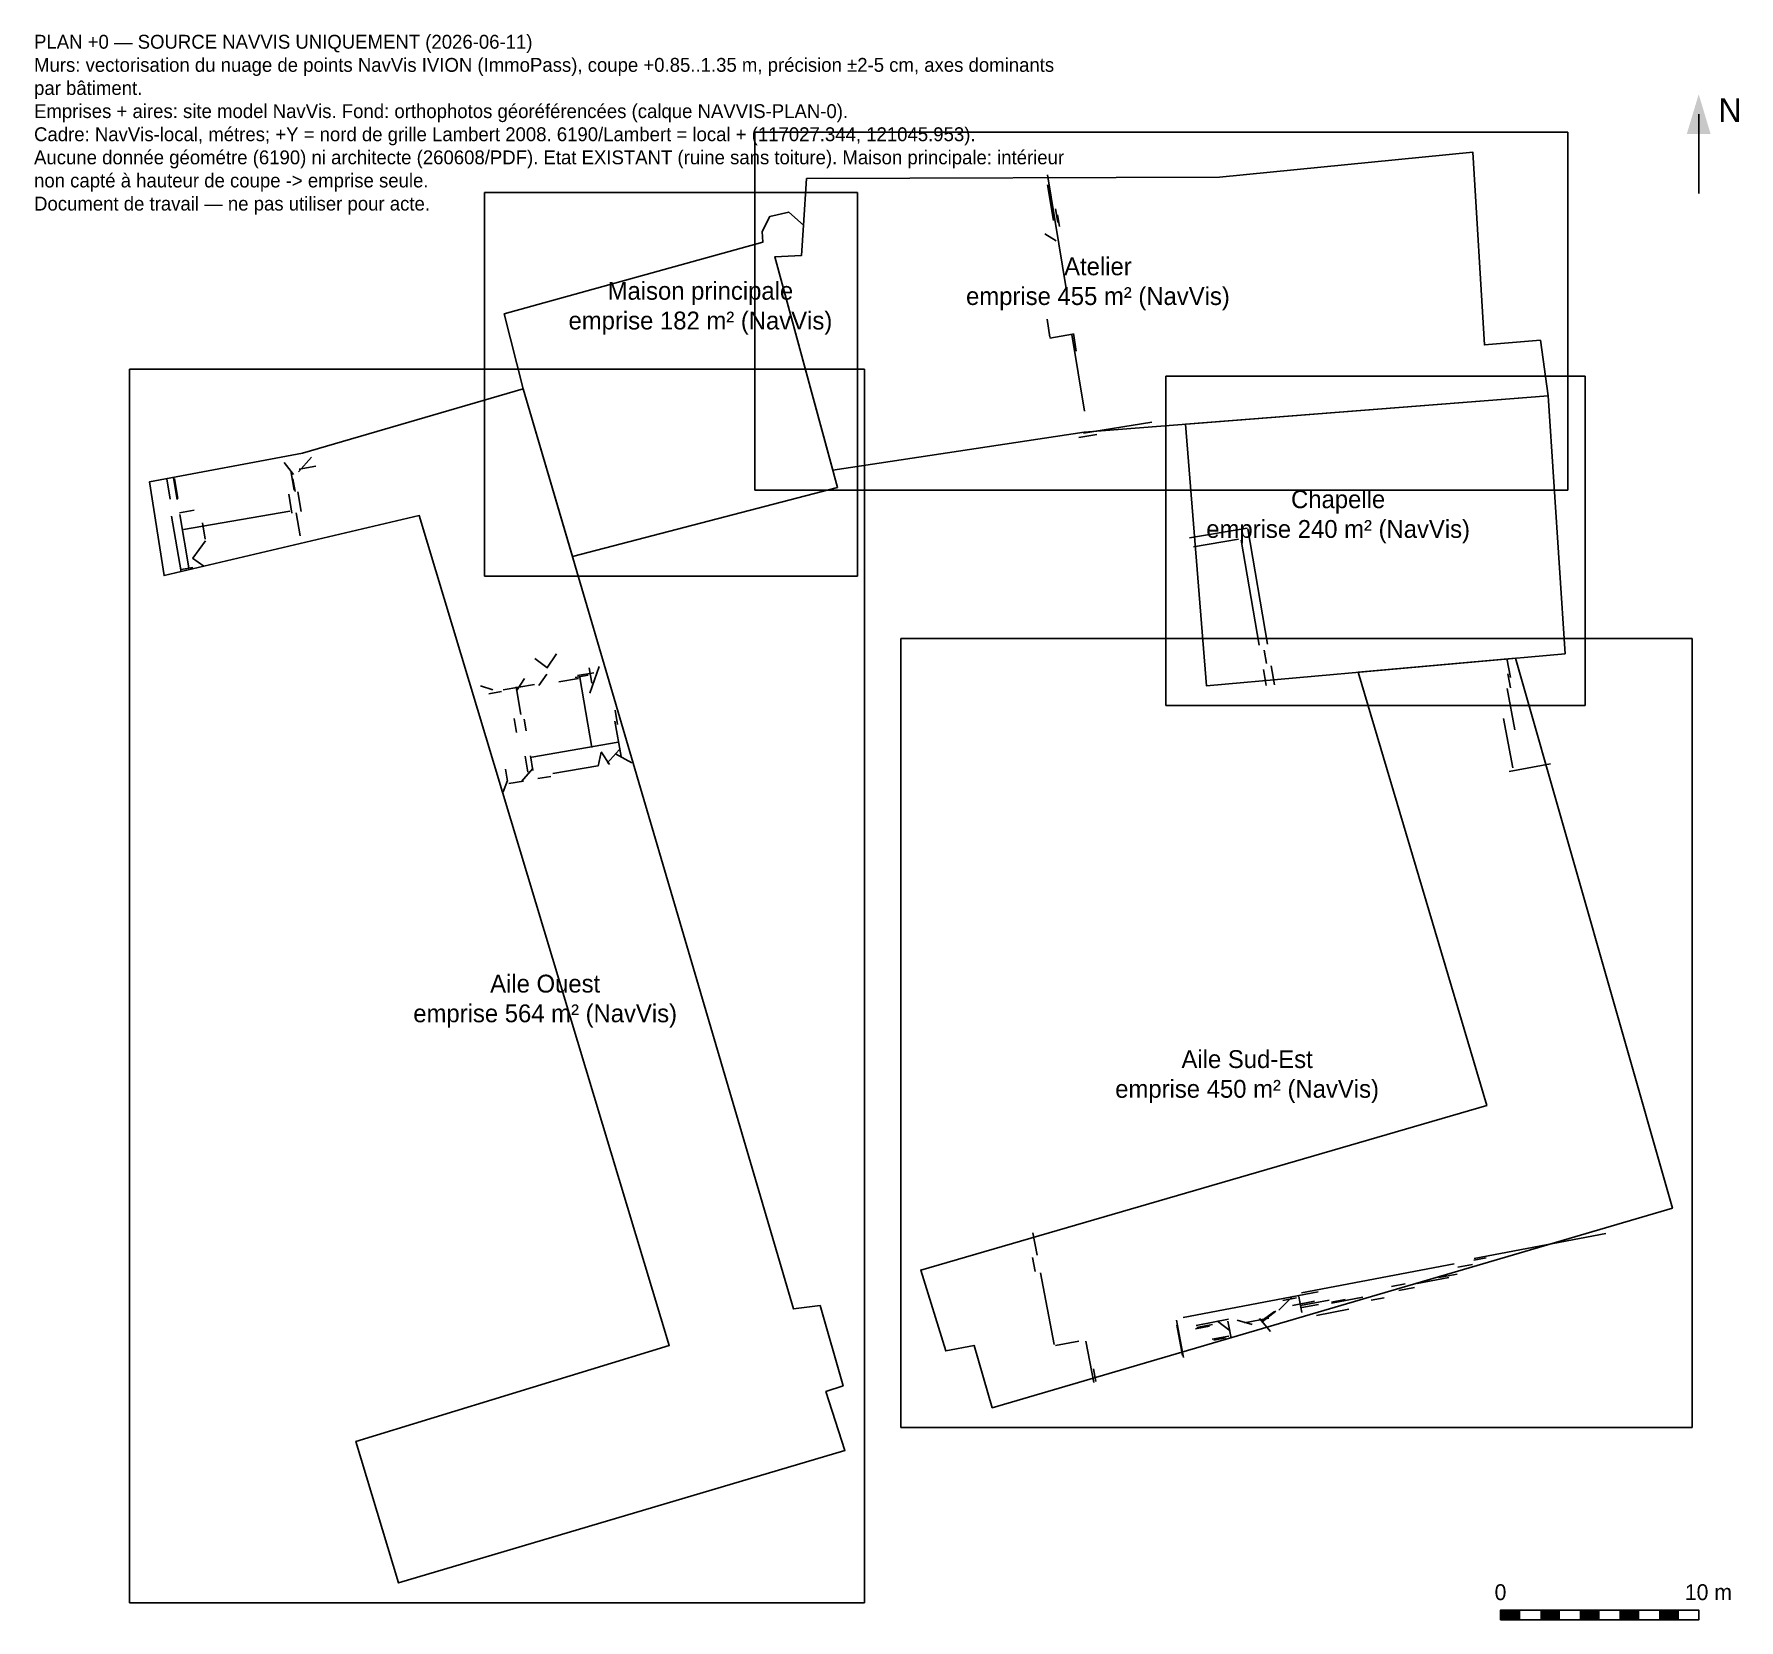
# Model space of a CAD drawing. Header units: metres. Extents: x -48 to 38, y -50 to 30.
import ezdxf

# ---------------------------------------------------------------- set-up
doc = ezdxf.new("R2010")
doc.units = ezdxf.units.M
for name, color, linetype in [('NAVVIS-EMPRISE', 5, 'Continuous'), ('NAVVIS-LABELS', 5, 'Continuous'), ('NAVVIS-MURS-0', 7, 'Continuous'), ('NAVVIS-PLAN-0', 7, 'Continuous'), ('NOTES', 7, 'Continuous'), ('REPERES', 7, 'Continuous')]:
    doc.layers.add(name, color=color, linetype=linetype)
picture_1 = doc.add_image_def('image1.png', size_in_pixel=(1632, 2740))
picture_2 = doc.add_image_def('image2.png', size_in_pixel=(2796, 2789))
picture_3 = doc.add_image_def('image3.png', size_in_pixel=(2790, 1229))
picture_4 = doc.add_image_def('image4.png', size_in_pixel=(2116, 1663))
picture_5 = doc.add_image_def('image5.png', size_in_pixel=(1883, 1937))

msp = doc.modelspace()

# ---------------------------------------------------------------- linework, layer by layer
at = {"layer": 'NAVVIS-EMPRISE'}
for points in [[(-9.023, 22.755), (-9.171, 20.393), (-9.272, 18.865), (-10.623, 18.802), (-7.693, 8.02), (4.997, 9.946), (28.397, 11.776), (28.011, 14.585), (25.189, 14.353), (24.594, 24.08), (11.824, 22.818), (-9.023, 22.755)], [(-24.275, 15.923), (-23.32, 12.128), (-20.838, 3.677), (-7.456, 7.149), (-10.623, 18.802), (-9.272, 18.865), (-9.171, 20.393), (-9.916, 21.05), (-10.876, 20.823), (-11.254, 20.077), (-11.229, 19.534), (-24.275, 15.923)], [(-23.32, 12.128), (-9.68, -34.305), (-8.338, -34.138), (-7.179, -38.18), (-8.041, -38.477), (-7.087, -41.452), (-29.618, -48.129), (-31.758, -40.995), (-15.945, -36.15), (-28.567, 5.738), (-41.437, 2.706), (-42.18, 7.432), (-34.452, 8.888), (-23.32, 12.128)], [(10.103, 10.345), (11.16, -2.849), (29.261, -1.24), (28.397, 11.776), (10.103, 10.345)], [(18.817, -2.169), (25.303, -24.031), (-3.254, -32.34), (-1.994, -36.421), (-0.562, -36.143), (0.347, -39.29), (34.675, -29.215), (26.752, -1.463), (18.817, -2.169)]]:
    msp.add_lwpolyline(points, close=True, dxfattribs=at)
at = {"layer": 'NAVVIS-MURS-0'}
for p, q in [((3.435, 20.631), (3.142, 22.429)), ((4.078, 17.201), (3.145, 22.927)), ((3.656, 20.532), (3.544, 21.22)), ((3.749, 20.329), (3.652, 20.923)), ((3.575, 19.601), (3, 19.951)), ((3.261, 14.748), (3.114, 15.653)), ((3.251, 14.698), (4.399, 14.885)), ((5.002, 11.011), (4.373, 14.869)), ((4.593, 14.035), (4.448, 14.927)), ((4.951, 9.895), (8.399, 10.457)), ((4.725, 9.677), (5.626, 9.824)), ((-34.655, 7.94), (-34.005, 8.69)), ((-34.905, 7.815), (-35.38, 8.415)), ((-34.883, 7.014), (-35.051, 7.991)), ((-34.624, 8.084), (-33.786, 8.228)), ((-41.13, 6.569), (-41.305, 7.586)), ((-40.778, 6.54), (-40.966, 7.634)), ((-40.742, 6.592), (-40.918, 7.613)), ((-34.825, 6.945), (-34.935, 7.585)), ((-34.524, 5.941), (-34.696, 6.942)), ((-34.987, 5.864), (-35.149, 6.812)), ((-40.577, 2.898), (-41.06, 5.707)), ((-40.656, 5.877), (-39.928, 6.003)), ((-40.187, 3.097), (-40.65, 5.791)), ((-40.451, 5.042), (-35.088, 5.964)), ((-39.359, 4.539), (-39.501, 5.366)), ((-34.567, 4.708), (-34.768, 5.872)), ((-39.98, 3.59), (-39.355, 4.465)), ((10.309, 4.605), (13.209, 5.104)), ((10.508, 4.159), (12.781, 4.549)), ((13.827, -0.806), (12.915, 4.501)), ((14.243, -0.753), (13.242, 5.072)), ((-39.43, 3.19), (-40.005, 3.59)), ((-40.577, 3.014), (-39.983, 3.116)), ((-22.13, -1.935), (-22.73, -1.485)), ((-22.13, -1.96), (-21.63, -1.235)), ((14.194, -1.732), (14.077, -1.051)), ((26.505, -2.43), (26.323, -1.473)), ((-23.655, -3.11), (-23.255, -2.485)), ((-22.53, -2.835), (-22.13, -2.26)), ((-21.526, -2.65), (-20.531, -2.479)), ((-20.691, -2.436), (-20.041, -2.324)), ((-20.578, -2.343), (-19.756, -2.202)), ((-19.862, -5.961), (-20.468, -2.433)), ((-19.85, -2.726), (-19.985, -1.944)), ((-19.955, -3.235), (-19.48, -1.885)), ((14.175, -2.836), (14.037, -2.029)), ((14.595, -2.803), (14.432, -1.851)), ((26.507, -2.958), (26.371, -2.245)), ((-24.855, -3.06), (-25.48, -2.86)), ((-25.051, -3.256), (-24.407, -3.145)), ((-24.33, -3.061), (-22.744, -2.789)), ((-23.435, -4.307), (-23.675, -2.913)), ((26.722, -5.082), (26.327, -2.998)), ((-18.556, -4.805), (-18.679, -4.09)), ((-23.657, -5.21), (-23.777, -4.513)), ((-23.169, -5.133), (-23.271, -4.538)), ((-18.381, -6.431), (-18.688, -4.644)), ((26.624, -6.992), (26.153, -4.511)), ((-22.881, -6.454), (-18.533, -5.707)), ((-23.086, -7.211), (-23.224, -6.409)), ((-22.825, -7.134), (-22.954, -6.385)), ((-19.53, -6.91), (-19.38, -6.21)), ((-18.955, -6.835), (-19.38, -6.185)), ((-19.08, -6.76), (-18.48, -6.085)), ((-17.83, -6.735), (-18.655, -6.285)), ((26.433, -7.187), (28.52, -6.791)), ((-24.33, -8.21), (-24.105, -7.635)), ((-24.115, -7.662), (-24.219, -7.058)), ((-24.047, -7.79), (-23.307, -7.663)), ((-23.405, -7.685), (-22.83, -7.035)), ((-22.573, -7.537), (-21.918, -7.425)), ((-21.827, -7.278), (-19.554, -6.887)), ((2.615, -31.589), (2.401, -30.462)), ((24.673, -31.761), (31.321, -30.499)), ((2.518, -32.413), (2.385, -31.715)), ((24.657, -31.843), (25.278, -31.725)), ((3.47, -36.093), (2.786, -32.489)), ((15.951, -33.496), (23.667, -32.031)), ((22.892, -32.721), (23.818, -32.545)), ((23.849, -32.203), (24.581, -32.064)), ((9.98, -34.743), (16.796, -33.45)), ((20.506, -33.174), (21.185, -33.045)), ((20.864, -33.367), (21.664, -33.215)), ((21.794, -33.017), (23.398, -32.712)), ((14.814, -34.364), (15.514, -33.664)), ((15.018, -33.879), (15.7, -33.75)), ((15.499, -34.124), (16.609, -33.914)), ((15.978, -34.48), (15.825, -33.673)), ((15.898, -34.136), (17.354, -33.86)), ((15.979, -34.238), (16.813, -34.079)), ((16.707, -34.632), (18.346, -34.321)), ((17.462, -33.956), (18.161, -33.823)), ((17.463, -34.012), (19.043, -33.712)), ((19.468, -33.865), (20.135, -33.738)), ((10.004, -36.749), (9.649, -34.879)), ((9.959, -36.652), (9.669, -35.126)), ((10.609, -35.314), (11.312, -35.18)), ((10.633, -35.136), (12.278, -34.824)), ((10.674, -35.245), (11.47, -35.094)), ((12.364, -35.414), (11.714, -34.914)), ((12.409, -35.786), (12.244, -34.917)), ((13.464, -35.089), (12.714, -34.864)), ((13.087, -35.003), (14.315, -34.769)), ((14.389, -35.439), (13.839, -34.789)), ((13.914, -34.914), (14.589, -34.439)), ((13.964, -34.964), (14.664, -34.414)), ((3.541, -36.152), (4.712, -35.929)), ((5.475, -38.025), (5.077, -35.928)), ((11.456, -35.831), (12.296, -35.672)), ((11.531, -35.883), (12.122, -35.77)), ((5.575, -37.974), (5.453, -37.329))]:
    msp.add_line(p, q, dxfattribs=at)
at = {"layer": 'REPERES'}
msp.add_lwpolyline([(36, 22), (36, 26)], dxfattribs=at)
msp.add_lwpolyline([(26, -50), (36, -50), (36, -49.5), (26, -49.5)], close=True, dxfattribs=at)
for points in [[(35.4, 25), (36.6, 25), (36, 27)], [(26, -50), (27, -50), (26, -49.5), (27, -49.5)], [(28, -50), (29, -50), (28, -49.5), (29, -49.5)], [(30, -50), (31, -50), (30, -49.5), (31, -49.5)], [(32, -50), (33, -50), (32, -49.5), (33, -49.5)], [(34, -50), (35, -50), (34, -49.5), (35, -49.5)]]:
    msp.add_solid(points, dxfattribs=at)

# ---------------------------------------------------------------- texts
at = {"layer": 'NAVVIS-LABELS', "char_height": 0.9, "attachment_point": 5}
for s, insert in [('Atelier\\Pemprise 455 m² (NavVis)', (5.684, 17.429)), ('Maison principale\\Pemprise 182 m² (NavVis)', (-14.375, 16.195)), ('Chapelle\\Pemprise 240 m² (NavVis)', (17.805, 5.675)), ('Aile Ouest\\Pemprise 564 m² (NavVis)', (-22.209, -18.772)), ('Aile Sud-Est\\Pemprise 450 m² (NavVis)', (13.211, -22.582))]:
    msp.add_mtext(s, dxfattribs=dict(at, insert=insert))
at = {"layer": 'NOTES', "insert": (-48, 30), "char_height": 0.7, "width": 52, "attachment_point": 1}
msp.add_mtext('PLAN +0 — SOURCE NAVVIS UNIQUEMENT (2026-06-11)\\PMurs: vectorisation du nuage de points NavVis IVION (ImmoPass), coupe +0.85..1.35 m, précision ±2-5 cm, axes dominants par bâtiment.\\PEmprises + aires: site model NavVis. Fond: orthophotos géoréférencées (calque NAVVIS-PLAN-0).\\PCadre: NavVis-local, métres; +Y = nord de grille Lambert 2008. 6190/Lambert = local + (117027.344, 121045.953).\\PAucune donnée géométre (6190) ni architecte (260608/PDF). Etat EXISTANT (ruine sans toiture). Maison principale: intérieur non capté à hauteur de coupe -> emprise seule.\\PDocument de travail — ne pas utiliser pour acte.', dxfattribs=at)
at = {"layer": 'REPERES'}
for s, height, p in [('N', 1.2, (37, 25.6)), ('0', 0.8, (25.7, -49)), ('10 m', 0.8, (35.3, -49))]:
    msp.add_text(s, height=height, dxfattribs=at).set_placement(p)

# ---------------------------------------------------------------- pictures from other files: only their frames are drawn
at = {"layer": 'NAVVIS-PLAN-0'}
image = msp.add_image(picture_3, insert=(-11.623, 7.02), size_in_units=(41.021, 18.06), dxfattribs=at)
image = msp.add_image(picture_5, insert=(-25.275, 2.678), size_in_units=(18.821, 19.37), dxfattribs=at)
image = msp.add_image(picture_1, insert=(-43.179, -49.131), size_in_units=(37.09, 62.261), dxfattribs=at)
image = msp.add_image(picture_4, insert=(9.102, -3.852), size_in_units=(21.16, 16.63), dxfattribs=at)
image = msp.add_image(picture_2, insert=(-4.255, -40.291), size_in_units=(39.93, 39.83), dxfattribs=at)

doc.saveas('drawing.dxf')
